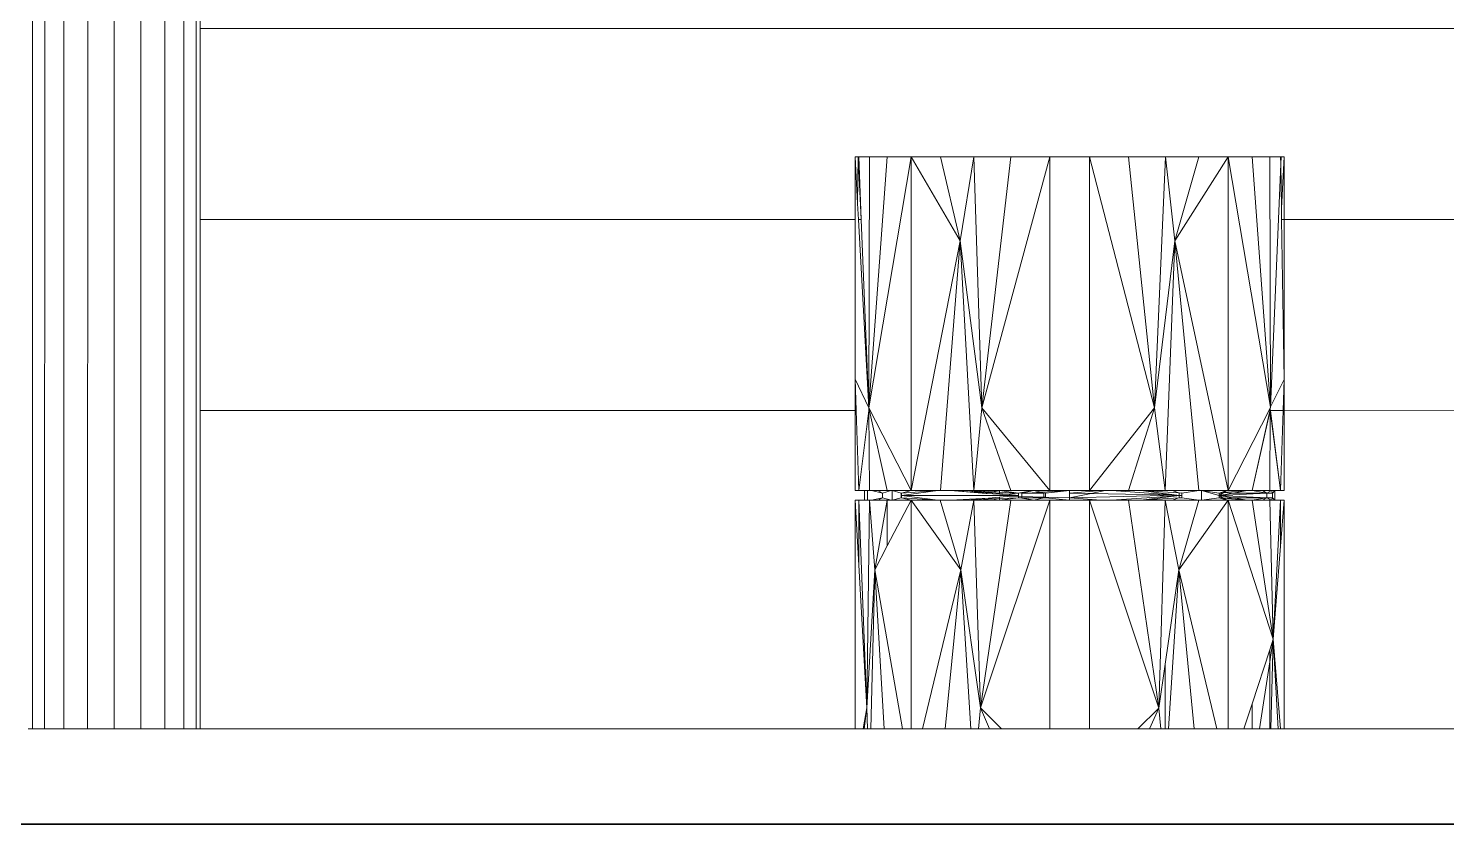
# Model space of a CAD drawing. Header units: metres. Extents: x 294 to 1101, y -498 to -355.
# Drawn here: x 502.6571 to 502.8056, y -381.0693 to -380.9859 of the extents above; entities that cross this region are included whole.
import ezdxf

# ---------------------------------------------------------------- set-up
doc = ezdxf.new("R2010")
doc.units = ezdxf.units.M
doc.layers.add('fur', color=251, linetype='Continuous', lineweight=9)
doc.layers.add('wall', color=7, linetype='Continuous', lineweight=25)

# ---------------------------------------------------------------- blocks, each defined once
blk = doc.blocks.new('dfsdsf')
at = {"layer": 'fur'}
for p, q in [((144.74516, 54.45259), (144.74516, 54.51441)), ((144.74561, 54.37928), (144.7456, 54.51441)), ((144.74689, 54.37928), (144.74688, 54.51441)), ((144.74888, 54.37928), (144.74887, 54.51441)), ((144.75139, 54.37928), (144.75138, 54.51441)), ((144.75416, 54.51441), (144.75417, 54.37928)), ((144.75694, 54.51441), (144.75695, 54.37928)), ((144.75946, 54.37928), (144.75945, 54.51441)), ((144.76145, 54.37928), (144.76144, 54.51441)), ((144.76273, 54.37928), (144.76272, 54.51441)), ((144.47094, 54.45256), (144.74516, 54.45259)), ((144.74517, 54.43259), (144.74516, 54.45259)), ((144.6317, 54.43915), (144.63204, 54.43915)), ((144.6317, 54.43915), (144.632, 54.43379)), ((144.6317, 54.43915), (144.63171, 54.43258)), ((144.632, 54.43379), (144.63207, 54.43839)), ((144.63204, 54.43915), (144.63209, 54.43915)), ((144.63207, 54.43839), (144.63204, 54.43915)), ((144.63209, 54.43915), (144.63207, 54.43839)), ((144.63207, 54.43839), (144.63316, 54.41295)), ((144.63209, 54.43915), (144.63322, 54.43915)), ((144.63316, 54.41295), (144.63322, 54.43915)), ((144.63507, 54.43915), (144.63316, 54.41295)), ((144.63316, 54.41295), (144.63757, 54.43915)), ((144.63507, 54.43915), (144.63322, 54.43915)), ((144.63757, 54.43915), (144.63507, 54.43915)), ((144.63757, 54.43915), (144.64317, 54.43036)), ((144.63757, 54.43915), (144.63757, 54.40421)), ((144.64063, 54.43915), (144.63757, 54.43915)), ((144.64317, 54.43036), (144.64063, 54.43915)), ((144.64415, 54.43915), (144.64063, 54.43915)), ((144.64317, 54.43036), (144.64415, 54.43915)), ((144.64415, 54.43915), (144.64528, 54.41289)), ((144.64802, 54.43915), (144.64415, 54.43915)), ((144.64528, 54.41289), (144.64802, 54.43915)), ((144.64528, 54.41289), (144.65209, 54.43915)), ((144.65209, 54.43915), (144.64802, 54.43915)), ((144.65209, 54.43915), (144.6521, 54.40421)), ((144.65624, 54.43915), (144.65209, 54.43915)), ((144.65624, 54.40421), (144.65624, 54.43915)), ((144.65624, 54.43915), (144.66336, 54.41289)), ((144.66031, 54.43915), (144.65624, 54.43915)), ((144.66336, 54.41289), (144.66031, 54.43915)), ((144.66418, 54.43915), (144.66031, 54.43915)), ((144.66336, 54.41289), (144.66418, 54.43915)), ((144.66418, 54.43915), (144.66562, 54.43036)), ((144.6677, 54.43915), (144.66418, 54.43915)), ((144.66562, 54.43036), (144.67076, 54.43915)), ((144.66562, 54.43036), (144.6677, 54.43915)), ((144.67076, 54.43915), (144.6677, 54.43915)), ((144.67076, 54.43915), (144.67519, 54.41289)), ((144.67077, 54.40421), (144.67076, 54.43915)), ((144.67326, 54.43915), (144.67076, 54.43915)), ((144.67519, 54.41289), (144.67326, 54.43915)), ((144.67511, 54.43915), (144.67326, 54.43915)), ((144.67519, 54.41289), (144.67511, 54.43915)), ((144.67511, 54.43915), (144.67624, 54.43915)), ((144.67629, 54.43915), (144.67598, 54.43258)), ((144.67598, 54.43258), (144.67624, 54.43915)), ((144.67624, 54.43915), (144.67629, 54.43915)), ((144.67629, 54.43915), (144.67663, 54.43915)), ((144.67636, 54.43428), (144.67629, 54.43915)), ((144.67663, 54.43915), (144.67636, 54.43428)), ((144.67663, 54.43258), (144.67663, 54.43915)), ((144.63198, 54.43258), (144.632, 54.43379)), ((144.67636, 54.43428), (144.67627, 54.43258)), ((144.47094, 54.43256), (144.63171, 54.43258)), ((144.63171, 54.43258), (144.63171, 54.41585)), ((144.63171, 54.41585), (144.63198, 54.43258)), ((144.63171, 54.43258), (144.63198, 54.43258)), ((144.67627, 54.43258), (144.67519, 54.41289)), ((144.67519, 54.41289), (144.67598, 54.43258)), ((144.67598, 54.43258), (144.67627, 54.43258)), ((144.67663, 54.43258), (144.74517, 54.43259)), ((144.67663, 54.41586), (144.67663, 54.43258)), ((144.74517, 54.41259), (144.74517, 54.43259)), ((144.64317, 54.43036), (144.63757, 54.40421)), ((144.64317, 54.43036), (144.64063, 54.40421)), ((144.64416, 54.40421), (144.64317, 54.43036)), ((144.64528, 54.41289), (144.64317, 54.43036)), ((144.66562, 54.43036), (144.66336, 54.41289)), ((144.66562, 54.43036), (144.66418, 54.40421)), ((144.67077, 54.40421), (144.66562, 54.43036)), ((144.66562, 54.43036), (144.6677, 54.40421)), ((144.63182, 54.41258), (144.63171, 54.41585)), ((144.63171, 54.41585), (144.63171, 54.41258)), ((144.63315, 54.41297), (144.63171, 54.41585)), ((144.67519, 54.41289), (144.67663, 54.41586)), ((144.67663, 54.41586), (144.67652, 54.41258)), ((144.67663, 54.41258), (144.67663, 54.41586)), ((144.63315, 54.41289), (144.63315, 54.41297)), ((144.63316, 54.41295), (144.63315, 54.41297)), ((144.63316, 54.41295), (144.63315, 54.41289)), ((144.63315, 54.41289), (144.63319, 54.41281)), ((144.63319, 54.41271), (144.63315, 54.41261)), ((144.63316, 54.41295), (144.63319, 54.41289)), ((144.63319, 54.41281), (144.63317, 54.41278)), ((144.63317, 54.41278), (144.63322, 54.41276)), ((144.63317, 54.41278), (144.63319, 54.41271)), ((144.63319, 54.41281), (144.63319, 54.41289)), ((144.63322, 54.41276), (144.63319, 54.41281)), ((144.63507, 54.40421), (144.63319, 54.41271)), ((144.63757, 54.40421), (144.63322, 54.41276)), ((144.64528, 54.41289), (144.64416, 54.40421)), ((144.6521, 54.40421), (144.64528, 54.41289)), ((144.64528, 54.41289), (144.64802, 54.40421)), ((144.66336, 54.41289), (144.65624, 54.40421)), ((144.66336, 54.41289), (144.66032, 54.40421)), ((144.66418, 54.40421), (144.66336, 54.41289)), ((144.67519, 54.41289), (144.67077, 54.40421)), ((144.67519, 54.41289), (144.67327, 54.40421)), ((144.67519, 54.41289), (144.67518, 54.41258)), ((144.43094, 54.41255), (144.63171, 54.41258)), ((144.63171, 54.41258), (144.63171, 54.40421)), ((144.63209, 54.40421), (144.63182, 54.41258)), ((144.63182, 54.41258), (144.63315, 54.41258)), ((144.63319, 54.41258), (144.63209, 54.40421)), ((144.63209, 54.40421), (144.63315, 54.41258)), ((144.63315, 54.41261), (144.63319, 54.41258)), ((144.63315, 54.41258), (144.63315, 54.41261)), ((144.63315, 54.41258), (144.63319, 54.41258)), ((144.63319, 54.41258), (144.63323, 54.40421)), ((144.63319, 54.41258), (144.63507, 54.40421)), ((144.63319, 54.41258), (144.63326, 54.41258)), ((144.67518, 54.41258), (144.67511, 54.40421)), ((144.67518, 54.41258), (144.67625, 54.40421)), ((144.67518, 54.41258), (144.67522, 54.41258)), ((144.67652, 54.41258), (144.67625, 54.40421)), ((144.67652, 54.41258), (144.67663, 54.41258)), ((144.67663, 54.41258), (144.74517, 54.41259)), ((144.67663, 54.40421), (144.67663, 54.41258)), ((144.74517, 54.37928), (144.74517, 54.41259)), ((144.63171, 54.40421), (144.63209, 54.40421)), ((144.63271, 54.40421), (144.63209, 54.40421)), ((144.63271, 54.40421), (144.63303, 54.40421)), ((144.63292, 54.40396), (144.63271, 54.40421)), ((144.63271, 54.40321), (144.63271, 54.40421)), ((144.63303, 54.40421), (144.63292, 54.40396)), ((144.63292, 54.40346), (144.63292, 54.40396)), ((144.63292, 54.40396), (144.63354, 54.40396)), ((144.63354, 54.40396), (144.63303, 54.40421)), ((144.63303, 54.40421), (144.63323, 54.40421)), ((144.634, 54.40421), (144.63323, 54.40421)), ((144.63354, 54.40396), (144.634, 54.40421)), ((144.63507, 54.40421), (144.63354, 54.40396)), ((144.63354, 54.40396), (144.63354, 54.40346)), ((144.63354, 54.40396), (144.63852, 54.40371)), ((144.63705, 54.40396), (144.63354, 54.40396)), ((144.63507, 54.40421), (144.634, 54.40421)), ((144.63558, 54.40421), (144.63507, 54.40421)), ((144.63705, 54.40396), (144.63558, 54.40421)), ((144.63558, 54.40421), (144.63806, 54.404)), ((144.63757, 54.40421), (144.63558, 54.40421)), ((144.63806, 54.404), (144.63705, 54.40396)), ((144.63852, 54.40371), (144.63705, 54.40396)), ((144.63757, 54.40421), (144.63773, 54.40421)), ((144.63852, 54.40396), (144.63773, 54.40421)), ((144.63773, 54.40421), (144.63806, 54.404)), ((144.63773, 54.40421), (144.64037, 54.40421)), ((144.63806, 54.404), (144.63813, 54.40396)), ((144.63813, 54.40396), (144.63852, 54.40371)), ((144.63813, 54.40396), (144.63852, 54.40396)), ((144.63852, 54.40396), (144.64037, 54.40421)), ((144.64037, 54.40421), (144.63852, 54.40371)), ((144.63852, 54.40371), (144.63852, 54.40396)), ((144.64037, 54.40321), (144.64037, 54.40421)), ((144.64037, 54.40421), (144.64063, 54.40421)), ((144.64063, 54.40421), (144.64243, 54.40396)), ((144.64063, 54.40421), (144.64344, 54.40421)), ((144.64243, 54.40396), (144.64251, 54.40398)), ((144.64243, 54.40396), (144.64243, 54.40371)), ((144.64269, 54.40396), (144.64251, 54.40398)), ((144.64269, 54.40396), (144.64274, 54.40398)), ((144.64269, 54.40374), (144.64269, 54.40396)), ((144.64274, 54.40398), (144.64344, 54.40421)), ((144.64274, 54.40398), (144.64672, 54.40421)), ((144.64979, 54.40421), (144.64296, 54.40375)), ((144.64672, 54.40421), (144.64296, 54.40375)), ((144.65192, 54.40391), (144.64296, 54.40375)), ((144.64344, 54.40421), (144.64416, 54.40421)), ((144.64672, 54.40421), (144.64416, 54.40421)), ((144.64672, 54.40421), (144.64802, 54.40421)), ((144.64802, 54.40421), (144.64979, 54.40421)), ((144.65044, 54.40421), (144.64979, 54.40421)), ((144.65044, 54.40421), (144.65087, 54.40421)), ((144.65192, 54.40391), (144.65044, 54.40421)), ((144.65087, 54.40421), (144.6521, 54.40421)), ((144.65087, 54.40421), (144.65417, 54.40396)), ((144.65417, 54.40396), (144.65192, 54.40391)), ((144.65417, 54.40346), (144.65192, 54.40391)), ((144.6521, 54.40421), (144.65417, 54.40421)), ((144.65417, 54.40421), (144.6567, 54.40396)), ((144.65417, 54.40396), (144.65417, 54.40421)), ((144.65709, 54.40404), (144.65417, 54.40421)), ((144.65624, 54.40421), (144.65417, 54.40421)), ((144.65417, 54.40396), (144.65417, 54.40346)), ((144.65624, 54.40421), (144.6579, 54.40421)), ((144.65675, 54.40397), (144.6567, 54.40396)), ((144.6567, 54.40354), (144.6567, 54.40396)), ((144.65687, 54.40396), (144.65675, 54.40397)), ((144.65687, 54.40396), (144.65709, 54.40404)), ((144.65687, 54.40354), (144.65687, 54.40396)), ((144.65687, 54.40396), (144.65854, 54.40396)), ((144.65709, 54.40404), (144.65719, 54.40404)), ((144.65719, 54.40404), (144.6579, 54.40421)), ((144.65854, 54.40396), (144.65719, 54.40404)), ((144.65919, 54.40396), (144.6579, 54.40421)), ((144.6579, 54.40421), (144.65939, 54.40398)), ((144.6579, 54.40421), (144.66032, 54.40421)), ((144.65854, 54.40396), (144.65919, 54.40396)), ((144.65919, 54.40396), (144.65939, 54.40398)), ((144.65919, 54.40396), (144.65919, 54.40361)), ((144.65939, 54.40398), (144.65953, 54.40396)), ((144.65953, 54.40396), (144.66151, 54.40421)), ((144.65953, 54.40396), (144.66151, 54.40405)), ((144.66081, 54.40383), (144.65953, 54.40396)), ((144.65953, 54.40371), (144.65953, 54.40396)), ((144.66081, 54.40383), (144.65953, 54.40371)), ((144.66032, 54.40421), (144.66151, 54.40421)), ((144.66151, 54.4039), (144.66081, 54.40383)), ((144.66081, 54.40383), (144.66119, 54.40381)), ((144.66119, 54.40381), (144.66151, 54.40383)), ((144.66151, 54.40421), (144.66162, 54.40421)), ((144.66151, 54.40405), (144.66151, 54.40421)), ((144.66151, 54.40405), (144.66221, 54.40409)), ((144.66151, 54.4039), (144.66151, 54.40405)), ((144.66267, 54.404), (144.66151, 54.4039)), ((144.66151, 54.40383), (144.66291, 54.40391)), ((144.66151, 54.40383), (144.66151, 54.4039)), ((144.66162, 54.40421), (144.66221, 54.40409)), ((144.66162, 54.40421), (144.66418, 54.40421)), ((144.66221, 54.40409), (144.66418, 54.40421)), ((144.66221, 54.40409), (144.66267, 54.404)), ((144.6649, 54.40421), (144.66267, 54.404)), ((144.66267, 54.404), (144.66291, 54.40396)), ((144.66291, 54.40396), (144.6649, 54.40421)), ((144.66665, 54.40421), (144.66291, 54.40396)), ((144.66291, 54.40391), (144.66665, 54.40421)), ((144.66291, 54.40396), (144.66291, 54.40391)), ((144.66418, 54.40421), (144.6649, 54.40421)), ((144.66665, 54.40421), (144.6649, 54.40421)), ((144.6677, 54.40421), (144.66665, 54.40421)), ((144.6677, 54.40421), (144.66797, 54.40421)), ((144.67176, 54.40396), (144.66797, 54.40421)), ((144.66797, 54.40421), (144.67176, 54.40371)), ((144.66797, 54.40421), (144.67077, 54.40421)), ((144.67176, 54.40396), (144.67077, 54.40421)), ((144.67077, 54.40421), (144.67276, 54.40421)), ((144.67176, 54.40371), (144.67176, 54.40396)), ((144.67176, 54.40396), (144.6718, 54.40396)), ((144.67276, 54.40421), (144.6718, 54.40396)), ((144.6718, 54.40396), (144.6718, 54.40372)), ((144.67276, 54.40321), (144.67276, 54.40421)), ((144.67276, 54.40421), (144.67284, 54.40421)), ((144.67284, 54.40421), (144.67377, 54.40396)), ((144.67327, 54.40421), (144.67284, 54.40421)), ((144.67327, 54.40421), (144.67424, 54.40421)), ((144.67377, 54.40396), (144.67424, 54.40421)), ((144.67492, 54.40421), (144.67377, 54.40396)), ((144.67377, 54.40396), (144.67377, 54.40346)), ((144.67424, 54.40421), (144.67492, 54.40421)), ((144.67511, 54.40421), (144.67492, 54.40421)), ((144.67531, 54.40421), (144.67511, 54.40421)), ((144.67531, 54.40321), (144.67531, 54.40421)), ((144.67531, 54.40421), (144.67563, 54.40421)), ((144.67563, 54.40421), (144.67563, 54.40321)), ((144.67625, 54.40421), (144.67563, 54.40421)), ((144.67625, 54.40421), (144.67663, 54.40421)), ((144.63171, 54.40321), (144.63171, 54.37927)), ((144.63209, 54.40321), (144.63171, 54.40321)), ((144.63209, 54.39838), (144.63171, 54.40321)), ((144.63209, 54.40321), (144.63286, 54.38865)), ((144.63209, 54.39838), (144.63209, 54.40321)), ((144.63209, 54.40321), (144.63271, 54.40321)), ((144.63271, 54.40321), (144.63292, 54.40346)), ((144.63303, 54.40321), (144.63271, 54.40321)), ((144.63286, 54.38865), (144.63323, 54.40321)), ((144.63286, 54.38865), (144.63507, 54.40321)), ((144.63286, 54.38865), (144.63757, 54.40321)), ((144.63354, 54.40346), (144.63292, 54.40346)), ((144.63292, 54.40346), (144.63303, 54.40321)), ((144.63303, 54.40321), (144.63354, 54.40346)), ((144.63323, 54.40321), (144.63303, 54.40321)), ((144.634, 54.40321), (144.63323, 54.40321)), ((144.63852, 54.40371), (144.63354, 54.40346)), ((144.63354, 54.40346), (144.634, 54.40321)), ((144.63354, 54.40346), (144.63705, 54.40346)), ((144.63354, 54.40346), (144.63507, 54.40321)), ((144.63507, 54.40321), (144.634, 54.40321)), ((144.63558, 54.40321), (144.63507, 54.40321)), ((144.63558, 54.40321), (144.63705, 54.40346)), ((144.63806, 54.40342), (144.63558, 54.40321)), ((144.63757, 54.40321), (144.63558, 54.40321)), ((144.63705, 54.40346), (144.63852, 54.40371)), ((144.63705, 54.40346), (144.63806, 54.40342)), ((144.63757, 54.40321), (144.64273, 54.39593)), ((144.63757, 54.37927), (144.63757, 54.40321)), ((144.63773, 54.40321), (144.63757, 54.40321)), ((144.63852, 54.40346), (144.63773, 54.40321)), ((144.63806, 54.40342), (144.63773, 54.40321)), ((144.64037, 54.40321), (144.63773, 54.40321)), ((144.63813, 54.40346), (144.63806, 54.40342)), ((144.63852, 54.40371), (144.63813, 54.40346)), ((144.63852, 54.40346), (144.63813, 54.40346)), ((144.63852, 54.40346), (144.63852, 54.40371)), ((144.64037, 54.40321), (144.63852, 54.40346)), ((144.64063, 54.40321), (144.64037, 54.40321)), ((144.64063, 54.40321), (144.64243, 54.40346)), ((144.64273, 54.39593), (144.64063, 54.40321)), ((144.64344, 54.40321), (144.64063, 54.40321)), ((144.64243, 54.40371), (144.64269, 54.40374)), ((144.64243, 54.40371), (144.64243, 54.40346)), ((144.64243, 54.40371), (144.64269, 54.40371)), ((144.64243, 54.40346), (144.64251, 54.40344)), ((144.64251, 54.40344), (144.64269, 54.40346)), ((144.64269, 54.40371), (144.64269, 54.40374)), ((144.64274, 54.40371), (144.64269, 54.40374)), ((144.64274, 54.40371), (144.64269, 54.40371)), ((144.64269, 54.40346), (144.64269, 54.40371)), ((144.64269, 54.40346), (144.64274, 54.40344)), ((144.64273, 54.39593), (144.64416, 54.40321)), ((144.64281, 54.4037), (144.64274, 54.40371)), ((144.64274, 54.40344), (144.64344, 54.40321)), ((144.64672, 54.40321), (144.64274, 54.40344)), ((144.64296, 54.40375), (144.64281, 54.4037)), ((144.64296, 54.40368), (144.64281, 54.4037)), ((144.64296, 54.40375), (144.65417, 54.40346)), ((144.64296, 54.40368), (144.64672, 54.40321)), ((144.64979, 54.40321), (144.64296, 54.40368)), ((144.64416, 54.40321), (144.64344, 54.40321)), ((144.64416, 54.40321), (144.64483, 54.38145)), ((144.64672, 54.40321), (144.64416, 54.40321)), ((144.64483, 54.38145), (144.64802, 54.40321)), ((144.64483, 54.38145), (144.6521, 54.40321)), ((144.64802, 54.40321), (144.64672, 54.40321)), ((144.64802, 54.40321), (144.64979, 54.40321)), ((144.65087, 54.40321), (144.64979, 54.40321)), ((144.65087, 54.40321), (144.65417, 54.40346)), ((144.6521, 54.40321), (144.65087, 54.40321)), ((144.6521, 54.40321), (144.6521, 54.37927)), ((144.6521, 54.40321), (144.65417, 54.40321)), ((144.65417, 54.40346), (144.6567, 54.40354)), ((144.65417, 54.40321), (144.6567, 54.40346)), ((144.65417, 54.40346), (144.65417, 54.40321)), ((144.65624, 54.40321), (144.65417, 54.40321)), ((144.65624, 54.40321), (144.66351, 54.38146)), ((144.65624, 54.37927), (144.65624, 54.40321)), ((144.65624, 54.40321), (144.6579, 54.40321)), ((144.6567, 54.40346), (144.6567, 54.40354)), ((144.6567, 54.40354), (144.65687, 54.40354)), ((144.65675, 54.40345), (144.6567, 54.40346)), ((144.65687, 54.40346), (144.65675, 54.40345)), ((144.65687, 54.40354), (144.65919, 54.40361)), ((144.65687, 54.40346), (144.65687, 54.40354)), ((144.6579, 54.40321), (144.65687, 54.40346)), ((144.65919, 54.40346), (144.65687, 54.40346)), ((144.6579, 54.40321), (144.65919, 54.40346)), ((144.65939, 54.40344), (144.6579, 54.40321)), ((144.6579, 54.40321), (144.66032, 54.40321)), ((144.65919, 54.40361), (144.65953, 54.40362)), ((144.65919, 54.40361), (144.65919, 54.40346)), ((144.65939, 54.40344), (144.65919, 54.40346)), ((144.65953, 54.40346), (144.65939, 54.40344)), ((144.65953, 54.40362), (144.65953, 54.40371)), ((144.65953, 54.40371), (144.66032, 54.40364)), ((144.67176, 54.40371), (144.65953, 54.40371)), ((144.65953, 54.40362), (144.66032, 54.40364)), ((144.65953, 54.40346), (144.65953, 54.40362)), ((144.65953, 54.40346), (144.66151, 54.40321)), ((144.66151, 54.40337), (144.65953, 54.40346)), ((144.66032, 54.40364), (144.66151, 54.40353)), ((144.66351, 54.38146), (144.66032, 54.40321)), ((144.66151, 54.40321), (144.66032, 54.40321)), ((144.66151, 54.40337), (144.66151, 54.40353)), ((144.66151, 54.40353), (144.66267, 54.40342)), ((144.66151, 54.40321), (144.66151, 54.40337)), ((144.66221, 54.40334), (144.66151, 54.40337)), ((144.66162, 54.40321), (144.66151, 54.40321)), ((144.66221, 54.40334), (144.66162, 54.40321)), ((144.66162, 54.40321), (144.66418, 54.40321)), ((144.66267, 54.40342), (144.66221, 54.40334)), ((144.66418, 54.40321), (144.66221, 54.40334)), ((144.66267, 54.40342), (144.6649, 54.40321)), ((144.66665, 54.40321), (144.66267, 54.40342)), ((144.66351, 54.38146), (144.66418, 54.40321)), ((144.66418, 54.40321), (144.66555, 54.39593)), ((144.66418, 54.40321), (144.6649, 54.40321)), ((144.66665, 54.40321), (144.6649, 54.40321)), ((144.66555, 54.39593), (144.66771, 54.40321)), ((144.66555, 54.39593), (144.67077, 54.40321)), ((144.66665, 54.40321), (144.66771, 54.40321)), ((144.66797, 54.40321), (144.66771, 54.40321)), ((144.67176, 54.40371), (144.66797, 54.40321)), ((144.66797, 54.40321), (144.67176, 54.40346)), ((144.66797, 54.40321), (144.67077, 54.40321)), ((144.67176, 54.40346), (144.67077, 54.40321)), ((144.67077, 54.37927), (144.67077, 54.40321)), ((144.67077, 54.40321), (144.67327, 54.39842)), ((144.67077, 54.40321), (144.67276, 54.40321)), ((144.6718, 54.40372), (144.67176, 54.40371)), ((144.67176, 54.40346), (144.67176, 54.40371)), ((144.67176, 54.40346), (144.6718, 54.40346)), ((144.6718, 54.40372), (144.6718, 54.40346)), ((144.67276, 54.40321), (144.6718, 54.40346)), ((144.67276, 54.40321), (144.67284, 54.40321)), ((144.67284, 54.40321), (144.67377, 54.40346)), ((144.67327, 54.40321), (144.67284, 54.40321)), ((144.67424, 54.40321), (144.67327, 54.40321)), ((144.67456, 54.39593), (144.67327, 54.40321)), ((144.67327, 54.39842), (144.67327, 54.40321)), ((144.67377, 54.40346), (144.67424, 54.40321)), ((144.67377, 54.40346), (144.67492, 54.40321)), ((144.67424, 54.40321), (144.67492, 54.40321)), ((144.67456, 54.39593), (144.67511, 54.40321)), ((144.67511, 54.40321), (144.67492, 54.40321)), ((144.67511, 54.40321), (144.67541, 54.38146)), ((144.67531, 54.40321), (144.67511, 54.40321)), ((144.67563, 54.40321), (144.67531, 54.40321)), ((144.67541, 54.38146), (144.67625, 54.40321)), ((144.67563, 54.40321), (144.67625, 54.40321)), ((144.67663, 54.40321), (144.67625, 54.40321)), ((144.67625, 54.40321), (144.67625, 54.3964)), ((144.67663, 54.40321), (144.67625, 54.3964)), ((144.67663, 54.37927), (144.67663, 54.40321)), ((144.63286, 54.38865), (144.63209, 54.39838)), ((144.67327, 54.39842), (144.67456, 54.39593)), ((144.67625, 54.3964), (144.67541, 54.38146)), ((144.64273, 54.39593), (144.63877, 54.37927)), ((144.64273, 54.39593), (144.64112, 54.37927)), ((144.64383, 54.37927), (144.64273, 54.39593)), ((144.64416, 54.38605), (144.64273, 54.39593)), ((144.66555, 54.39593), (144.66351, 54.38146)), ((144.66555, 54.39593), (144.6645, 54.37927)), ((144.66956, 54.37927), (144.66555, 54.39593)), ((144.66555, 54.39593), (144.66721, 54.37927)), ((144.67456, 54.39593), (144.67165, 54.37927)), ((144.67456, 54.39593), (144.67357, 54.37927)), ((144.67499, 54.37927), (144.67456, 54.39593)), ((144.67541, 54.38146), (144.67456, 54.39593)), ((144.63211, 54.37927), (144.63286, 54.38865)), ((144.63286, 54.38865), (144.63236, 54.37927)), ((144.63286, 54.38865), (144.6331, 54.37927)), ((144.63286, 54.38865), (144.63323, 54.38629)), ((144.63323, 54.38754), (144.63286, 54.38865)), ((144.63323, 54.38629), (144.63323, 54.38754)), ((144.63508, 54.38189), (144.63323, 54.38754)), ((144.63323, 54.38629), (144.63431, 54.37927)), ((144.63323, 54.37927), (144.63323, 54.38629)), ((144.64416, 54.37927), (144.64416, 54.38605)), ((144.64483, 54.38145), (144.64416, 54.38605)), ((144.63508, 54.37927), (144.63508, 54.38189)), ((144.63593, 54.37927), (144.63508, 54.38189)), ((144.64483, 54.38145), (144.64462, 54.37927)), ((144.64703, 54.37927), (144.64483, 54.38145)), ((144.64483, 54.38145), (144.6458, 54.37927)), ((144.66351, 54.38146), (144.66131, 54.37927)), ((144.66351, 54.38146), (144.66254, 54.37927)), ((144.66372, 54.37927), (144.66351, 54.38146)), ((144.67541, 54.38146), (144.67532, 54.37927)), ((144.67541, 54.38146), (144.67578, 54.37927)), ((144.67567, 54.37927), (144.67541, 54.38146)), ((144.63171, 54.37927), (144.42674, 54.37924)), ((144.63211, 54.37927), (144.63171, 54.37927)), ((144.63236, 54.37927), (144.63211, 54.37927)), ((144.6331, 54.37927), (144.63236, 54.37927)), ((144.63323, 54.37927), (144.6331, 54.37927)), ((144.63431, 54.37927), (144.63323, 54.37927)), ((144.63508, 54.37927), (144.63431, 54.37927)), ((144.63593, 54.37927), (144.63508, 54.37927)), ((144.63757, 54.37927), (144.63593, 54.37927)), ((144.63877, 54.37927), (144.63757, 54.37927)), ((144.64112, 54.37927), (144.63877, 54.37927)), ((144.64383, 54.37927), (144.64112, 54.37927)), ((144.64416, 54.37927), (144.64383, 54.37927)), ((144.64462, 54.37927), (144.64416, 54.37927)), ((144.6458, 54.37927), (144.64462, 54.37927)), ((144.64703, 54.37927), (144.6458, 54.37927)), ((144.6521, 54.37927), (144.64703, 54.37927)), ((144.65624, 54.37927), (144.6521, 54.37927)), ((144.66131, 54.37927), (144.65624, 54.37927)), ((144.66254, 54.37927), (144.66131, 54.37927)), ((144.66372, 54.37927), (144.66254, 54.37927)), ((144.6645, 54.37927), (144.66372, 54.37927)), ((144.66721, 54.37927), (144.6645, 54.37927)), ((144.66956, 54.37927), (144.66721, 54.37927)), ((144.67077, 54.37927), (144.66956, 54.37927)), ((144.67165, 54.37927), (144.67077, 54.37927)), ((144.67357, 54.37927), (144.67165, 54.37927)), ((144.67499, 54.37927), (144.67357, 54.37927)), ((144.67532, 54.37927), (144.67499, 54.37927)), ((144.67567, 54.37927), (144.67532, 54.37927)), ((144.67578, 54.37927), (144.67567, 54.37927)), ((144.67663, 54.37927), (144.67578, 54.37927)), ((144.74517, 54.37928), (144.67663, 54.37927)), ((144.74561, 54.37928), (144.74517, 54.37928)), ((144.74689, 54.37928), (144.74561, 54.37928)), ((144.74888, 54.37928), (144.74689, 54.37928)), ((144.75139, 54.37928), (144.74888, 54.37928)), ((144.75417, 54.37928), (144.75139, 54.37928)), ((144.75695, 54.37928), (144.75417, 54.37928)), ((144.75946, 54.37928), (144.75695, 54.37928)), ((144.76145, 54.37928), (144.75946, 54.37928)), ((144.76273, 54.37928), (144.76145, 54.37928)), ((144.76317, 54.37928), (144.76273, 54.37928)), ((144.42674, 54.36924), (144.62369, 54.36927)), ((144.62401, 54.36927), (144.62369, 54.36927)), ((144.6242, 54.36927), (144.62401, 54.36927)), ((144.62608, 54.36927), (144.6242, 54.36927)), ((144.62608, 54.36927), (144.62674, 54.36927)), ((144.6272, 54.36927), (144.62674, 54.36927)), ((144.6272, 54.36927), (144.62932, 54.36927)), ((144.62932, 54.36927), (144.63043, 54.36927)), ((144.63043, 54.36927), (144.63123, 54.36927)), ((144.64308, 54.36927), (144.63123, 54.36927)), ((144.64308, 54.36927), (144.64626, 54.36927)), ((144.64626, 54.36927), (144.64784, 54.36927)), ((144.64784, 54.36927), (144.67711, 54.36927)), ((144.67711, 54.36927), (144.67791, 54.36927)), ((144.67791, 54.36927), (144.67903, 54.36927)), ((144.67903, 54.36927), (144.68115, 54.36927)), ((144.68115, 54.36927), (144.6816, 54.36927)), ((144.6816, 54.36927), (144.68227, 54.36927)), ((144.68227, 54.36927), (144.73792, 54.36928)), ((144.73792, 54.36928), (144.74306, 54.36928)), ((144.74306, 54.36928), (144.75982, 54.36928)), ((144.77042, 54.36928), (144.75982, 54.36928))]:
    blk.add_line(p, q, dxfattribs=at)

msp = doc.modelspace()

# ---------------------------------------------------------------- linework, layer by layer
at = {"layer": 'wall'}
msp.add_line((503.48502, -381.06921), (501.88502, -381.06921), dxfattribs=at)

# ---------------------------------------------------------------- block references
at = {"xscale": -1}
msp.add_blockref('dfsdsf', (647.42027, -435.4385), dxfattribs=at)

doc.saveas('drawing.dxf')
